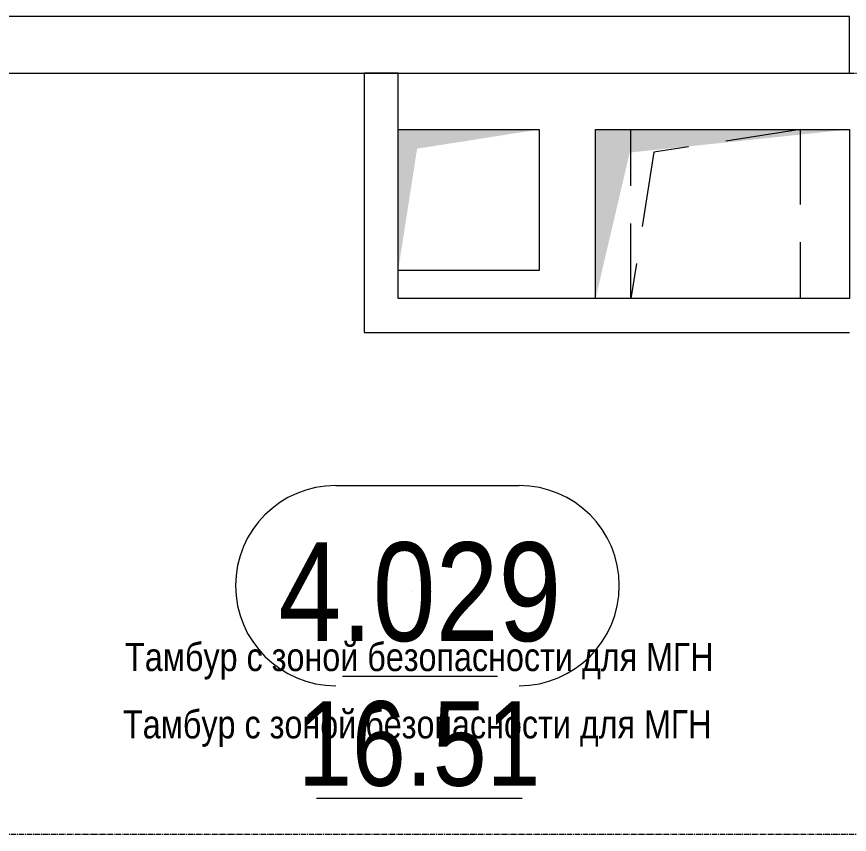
# Model space of a CAD drawing. Header units: millimetres. Extents: x -65509 to 912790, y 446 to 713294.
# Drawn here: x 448648 to 451601, y 576483 to 579383 of the extents above; entities that cross this region are included whole.
import ezdxf
from ezdxf.enums import TextEntityAlignment as Align

# ---------------------------------------------------------------- set-up
doc = ezdxf.new("R2010")
doc.units = ezdxf.units.MM
doc.linetypes.add('CENTER2', pattern=[28.575, 19.05, -3.175, 3.175, -3.175])
doc.linetypes.add('HIDDEN', pattern=[9.525, 6.35, -3.175])
doc.layers.get('Defpoints').update_dxf_attribs({"color": 250})
for name, color, linetype, lineweight in [('A-AREA', 250, 'Continuous', 15), ('АР_Area', 250, 'Continuous', 5), ('АР_площадь пом', 250, 'Continuous', 5), ('АР_Стены кирпич', 250, 'Continuous', 20), ('АР_Стены ПЕНОблок', 250, 'Continuous', 20), ('ОВ_Классы', 250, 'Continuous', 0), ('ОВ_Шахты', 250, 'Continuous', 5), ('РД_Оси_100', 250, 'Continuous', 0)]:
    doc.layers.add(name, color=color, linetype=linetype, lineweight=lineweight)
doc.styles.add('style1', font='ARIALN.TTF')

# ---------------------------------------------------------------- blocks, each defined once
blk = doc.blocks.new('otv')
at = {"linetype": 'Continuous'}
blk.add_lwpolyline([(0, -1), (0, 0), (1, 0), (1, -1)], close=True, dxfattribs=at)
blk.add_solid([(0, -1), (0, 0), (0.1346, -0.1366), (1, 0)], dxfattribs=at)
blk = doc.blocks.new('otv пунктир')
at = {"linetype": 'HIDDEN', "ltscale": 0.07}
blk.add_lwpolyline([(0, 0), (0, 1), (1, 1), (1, 0)], close=True, dxfattribs=at)
blk.add_lwpolyline([(0, 1), (0.1346, 0.1366), (1, 0)], dxfattribs=at)
blk = doc.blocks.new('СОШ_2200_АР_ОСИ_М100_28.05.24')
at = {"layer": 'РД_Оси_100', "linetype": 'CENTER2'}
blk.add_line((-5954.958, 72900), (95715.503, 72900), dxfattribs=at)
blk.add_lwpolyline([(119910, 70200), (-5954.958, 70200)], dxfattribs=at)
blk = doc.blocks.new('MOK-МаркаПом_овал_ареал')
for p, q in [((-2.986, 3.764), (3.522, 3.764)), ((-2.75, -3), (2.75, -3))]:
    blk.add_line(p, q)
for centre, radius, start, end in [((-2.986, 0.215), 3.55, 90, 270), ((3.522, 0.215), 3.55, 270, 90), ((-7.411, 0), 7.161, 0, 0.001)]:
    blk.add_arc(centre, radius, start, end)
at = {"color": 0, "style": 'style1'}
blk.add_attdef('АР-ПОМЕЩЕНИЕ:НОМЕР', text='', height=3, dxfattribs=at).set_placement((0.261, 0), align=Align.MIDDLE)
blk = doc.blocks.new('MOK-МаркаПомещения1')
at = {"layer": 'A-AREA', "color": 0}
blk.add_line((-3.651, -1.944), (3.649, -1.944), dxfattribs=at)
at = {"layer": 'A-AREA', "color": 0, "style": 'style1'}
blk.add_attdef('АР-ПОМЕЩЕНИЕ:ПЛОЩАДЬ', text='', height=3, dxfattribs=at).set_placement((0, 0), align=Align.MIDDLE)
at = {"layer": 'Defpoints', "style": 'style1', "flags": 8}
blk.add_attdef('АР-ПОМЕЩЕНИЕ:НАИМЕНОВАНИЕ', text='', height=1, dxfattribs=at).set_placement((0, 2.956), align=Align.MIDDLE)

msp = doc.modelspace()

# ---------------------------------------------------------------- linework, layer by layer
at = {"layer": 'АР_Стены кирпич', "linetype": 'Continuous', "lineweight": 20}
for p, q in [((450000.84, 579183.318), (449880.84, 579183.318)), ((449880.84, 579183.318), (449880.84, 578263.318)), ((450000.84, 578383.318), (450000.84, 579183.318)), ((451600.882, 578383.318), (450000.84, 578383.318)), ((449880.84, 578263.318), (451600.882, 578263.318))]:
    msp.add_line(p, q, dxfattribs=at)
at = {"layer": 'АР_Стены ПЕНОблок', "linetype": 'Continuous', "lineweight": 20}
for p, q in [((451600.882, 579383.318), (448300.882, 579383.318)), ((451600.882, 579183.318), (451600.882, 579383.318)), ((448300.882, 579183.318), (451600.882, 579183.318))]:
    msp.add_line(p, q, dxfattribs=at)

# ---------------------------------------------------------------- block references
at = {"layer": 'АР_Area', "linetype": 'Continuous', "lineweight": 5}
ref = msp.add_blockref('MOK-МаркаПом_овал_ареал', (450078.012, 577343.914), dxfattribs=dict(at, xscale=100, yscale=100, zscale=100))
ref.add_attrib('АР-ПОМЕЩЕНИЕ:НОМЕР', '4.029', dxfattribs={"layer": '0', "color": 0, "height": 350, "style": 'style1'}).set_placement((450078.012, 577343.914), align=Align.MIDDLE)
ref.add_attrib('АР-ПОМЕЩЕНИЕ:НАИМЕНОВАНИЕ', 'Тамбур с зоной безопасности для МГН', dxfattribs={"layer": 'Defpoints', "color": 2, "height": 100, "style": 'style1'}).set_placement((450068.597, 576862.521), align=Align.MIDDLE)
at = {"layer": 'АР_площадь пом', "linetype": 'Continuous', "lineweight": 5}
ref = msp.add_blockref('MOK-МаркаПомещения1', (450075.903, 576805.705), dxfattribs=dict(at, xscale=100, yscale=100, zscale=100))
ref.add_attrib('АР-ПОМЕЩЕНИЕ:НАИМЕНОВАНИЕ', 'Тамбур с зоной безопасности для МГН', dxfattribs={"layer": 'Defpoints', "height": 100, "style": 'style1'}).set_placement((450075.903, 577101.268), align=Align.MIDDLE)
ref.add_attrib('АР-ПОМЕЩЕНИЕ:ПЛОЩАДЬ', '16.51', dxfattribs={"layer": 'A-AREA', "color": 0, "height": 300, "style": 'style1'}).set_placement((450075.903, 576805.705), align=Align.MIDDLE)
at = {"layer": 'ОВ_Классы', "xscale": 600, "yscale": 600, "rotation": 270}
msp.add_blockref('otv пунктир', (450826.201, 578983.323), dxfattribs=at)
at = {"layer": 'ОВ_Шахты'}
for p, xscale, yscale in [((450000.861, 578983.318), 500, 500), ((450700.861, 578983.318), 900, 600)]:
    msp.add_blockref('otv', p, dxfattribs=dict(at, xscale=xscale, yscale=yscale))
at = {"layer": 'РД_Оси_100'}
msp.add_blockref('СОШ_2200_АР_ОСИ_М100_28.05.24', (389600.882, 506283.318), dxfattribs=at)

doc.saveas('drawing.dxf')
